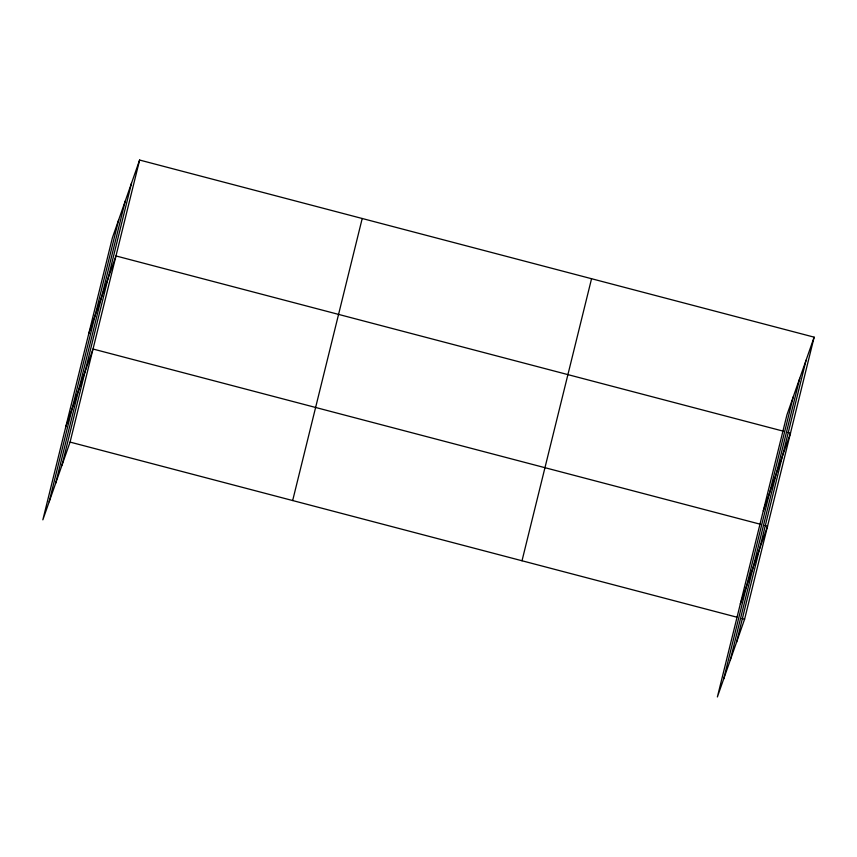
<?xml version="1.0" encoding="UTF-8"?>
<svg xmlns="http://www.w3.org/2000/svg" width="857" height="857" viewBox="0 0 857 857"><rect width="100%" height="100%" fill="white"/><g stroke="black" fill="none" stroke-linecap="round" stroke-linejoin="round"><path stroke-width="1.29" d="M49.17 501.784L118.716 219.735M55.684 483.187L125.218 201.138M62.004 465.147L131.539 183.098M139.616 160.045L112.396 237.785L42.85 519.835L70.07 442.094L139.616 160.045L814.15 337.165L744.604 619.215L717.384 696.955L786.93 414.906L814.15 337.165M292.666 500.542L362.211 218.492M522.009 560.767L591.555 278.718M723.704 678.905L793.25 396.855M730.218 660.308L799.763 378.269M736.538 642.268L806.083 360.219M88.742 333.684L115.974 255.943L784.037 431.371M65.796 426.754L93.017 349.013L761.091 524.441M763.287 510.804L790.508 433.064L787.915 432.389M740.33 603.874L767.561 526.144L764.969 525.459M70.07 442.094L736.849 617.179M742.023 618.54L744.604 619.215"/></g></svg>
